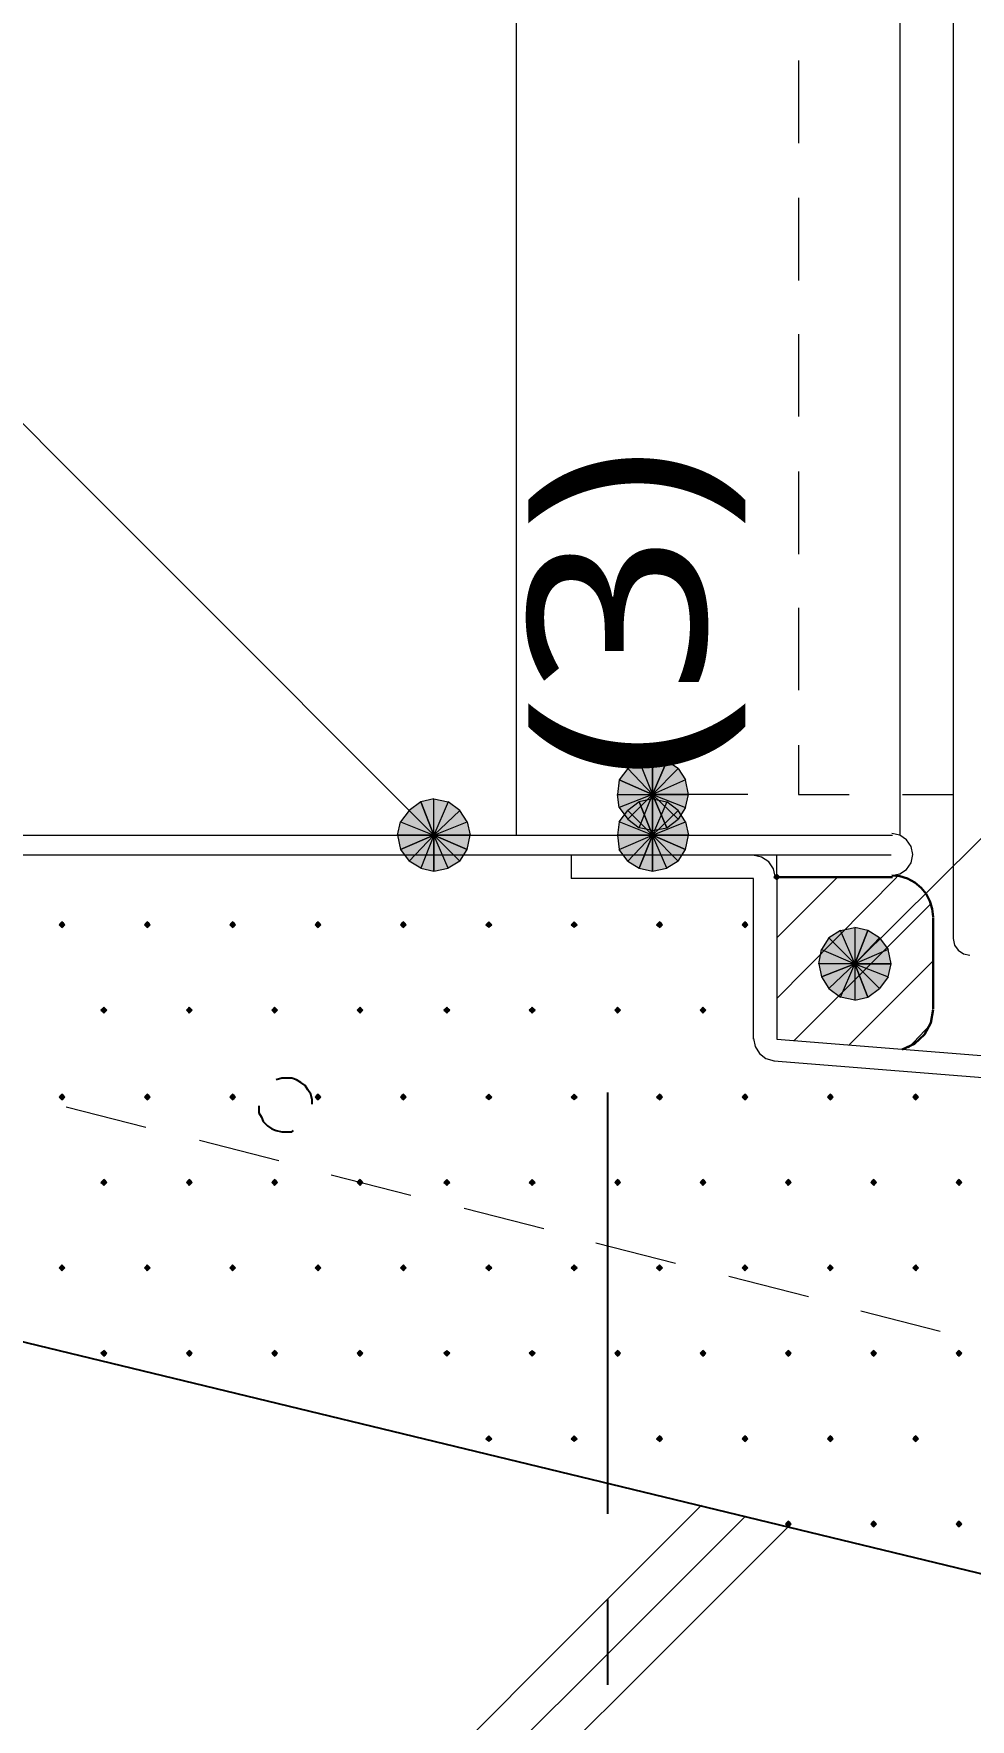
# Model space of a CAD drawing. Header units: millimetres. Extents: x 0 to 420, y 0 to 297.
# Drawn here: x 142.02 to 155.72, y 178.38 to 203.02 of the extents above; entities that cross this region are included whole.
import ezdxf
from ezdxf.enums import TextEntityAlignment as Align

# ---------------------------------------------------------------- set-up
doc = ezdxf.new("R2010")
doc.units = ezdxf.units.MM
doc.styles.add('kst32b', font='NotoSansJP-Variable.ttf')

msp = doc.modelspace()

# ---------------------------------------------------------------- hatches: boundary and pattern name
h = msp.add_hatch(color=7)
h.paths.add_polyline_path([(151.067, 192.426), (150.876, 192.384), (151.067, 191.897), (151.067, 192.426)])
h.paths.add_polyline_path([(150.876, 192.384), (151.067, 191.897), (150.707, 192.278), (150.876, 192.384)])
h.paths.add_polyline_path([(151.067, 191.897), (150.707, 192.278), (150.58, 192.109), (151.067, 191.897)])
for points in [[(151.278, 192.384), (151.067, 192.426), (151.067, 191.897), (151.278, 192.384)], [(147.68, 191.791), (147.511, 191.664), (147.87, 191.304), (147.68, 191.791)], [(150.876, 190.817), (151.067, 190.775), (151.067, 191.304), (150.876, 190.817)], [(152.887, 190.733), (152.866, 190.712), (152.845, 190.69), (152.866, 190.669), (152.887, 190.648), (152.908, 190.669), (152.929, 190.69), (152.908, 190.712), (152.887, 190.733)], [(142.43, 190.034), (142.409, 190.013), (142.388, 189.992), (142.409, 189.971), (142.43, 189.95), (142.452, 189.971), (142.473, 189.992), (142.452, 190.013), (142.43, 190.034)], [(143.679, 190.034), (143.658, 190.013), (143.637, 189.992), (143.658, 189.971), (143.679, 189.95), (143.701, 189.971), (143.722, 189.992), (143.701, 190.013), (143.679, 190.034)], [(144.928, 190.034), (144.907, 190.013), (144.886, 189.992), (144.907, 189.971), (144.928, 189.95), (144.949, 189.971), (144.971, 189.992), (144.949, 190.013), (144.928, 190.034)], [(146.177, 190.034), (146.156, 190.013), (146.135, 189.992), (146.156, 189.971), (146.177, 189.95), (146.198, 189.971), (146.219, 189.992), (146.198, 190.013), (146.177, 190.034)], [(147.426, 190.034), (147.405, 190.013), (147.384, 189.992), (147.405, 189.971), (147.426, 189.95), (147.447, 189.971), (147.468, 189.992), (147.447, 190.013), (147.426, 190.034)], [(148.675, 190.034), (148.654, 190.013), (148.632, 189.992), (148.654, 189.971), (148.675, 189.95), (148.696, 189.971), (148.717, 189.992), (148.696, 190.013), (148.675, 190.034)], [(149.924, 190.034), (149.902, 190.013), (149.881, 189.992), (149.902, 189.971), (149.924, 189.95), (149.945, 189.971), (149.966, 189.992), (149.945, 190.013), (149.924, 190.034)], [(151.172, 190.034), (151.151, 190.013), (151.13, 189.992), (151.151, 189.971), (151.172, 189.95), (151.194, 189.971), (151.215, 189.992), (151.194, 190.013), (151.172, 190.034)], [(152.421, 190.034), (152.4, 190.013), (152.379, 189.992), (152.4, 189.971), (152.421, 189.95), (152.442, 189.971), (152.463, 189.992), (152.442, 190.013), (152.421, 190.034)], [(153.543, 189.23), (153.649, 189.061), (154.03, 189.421), (153.543, 189.23)], [(143.044, 188.786), (143.023, 188.764), (143.002, 188.743), (143.023, 188.722), (143.044, 188.701), (143.066, 188.722), (143.087, 188.743), (143.066, 188.764), (143.044, 188.786)], [(144.293, 188.786), (144.272, 188.764), (144.251, 188.743), (144.272, 188.722), (144.293, 188.701), (144.314, 188.722), (144.336, 188.743), (144.314, 188.764), (144.293, 188.786)], [(145.542, 188.786), (145.521, 188.764), (145.5, 188.743), (145.521, 188.722), (145.542, 188.701), (145.563, 188.722), (145.584, 188.743), (145.563, 188.764), (145.542, 188.786)], [(146.791, 188.786), (146.77, 188.764), (146.749, 188.743), (146.77, 188.722), (146.791, 188.701), (146.812, 188.722), (146.833, 188.743), (146.812, 188.764), (146.791, 188.786)], [(148.061, 188.786), (148.04, 188.764), (148.019, 188.743), (148.04, 188.722), (148.061, 188.701), (148.082, 188.722), (148.103, 188.743), (148.082, 188.764), (148.061, 188.786)], [(149.31, 188.786), (149.288, 188.764), (149.267, 188.743), (149.288, 188.722), (149.31, 188.701), (149.331, 188.722), (149.352, 188.743), (149.331, 188.764), (149.31, 188.786)], [(150.559, 188.786), (150.537, 188.764), (150.516, 188.743), (150.537, 188.722), (150.559, 188.701), (150.58, 188.722), (150.601, 188.743), (150.58, 188.764), (150.559, 188.786)], [(151.807, 188.786), (151.786, 188.764), (151.765, 188.743), (151.786, 188.722), (151.807, 188.701), (151.829, 188.722), (151.85, 188.743), (151.829, 188.764), (151.807, 188.786)], [(142.43, 187.515), (142.409, 187.494), (142.388, 187.473), (142.409, 187.452), (142.43, 187.431), (142.452, 187.452), (142.473, 187.473), (142.452, 187.494), (142.43, 187.515)], [(143.679, 187.515), (143.658, 187.494), (143.637, 187.473), (143.658, 187.452), (143.679, 187.431), (143.701, 187.452), (143.722, 187.473), (143.701, 187.494), (143.679, 187.515)], [(144.928, 187.515), (144.907, 187.494), (144.886, 187.473), (144.907, 187.452), (144.928, 187.431), (144.949, 187.452), (144.971, 187.473), (144.949, 187.494), (144.928, 187.515)], [(146.177, 187.515), (146.156, 187.494), (146.135, 187.473), (146.156, 187.452), (146.177, 187.431), (146.198, 187.452), (146.219, 187.473), (146.198, 187.494), (146.177, 187.515)], [(147.426, 187.515), (147.405, 187.494), (147.384, 187.473), (147.405, 187.452), (147.426, 187.431), (147.447, 187.452), (147.468, 187.473), (147.447, 187.494), (147.426, 187.515)], [(148.675, 187.515), (148.654, 187.494), (148.632, 187.473), (148.654, 187.452), (148.675, 187.431), (148.696, 187.452), (148.717, 187.473), (148.696, 187.494), (148.675, 187.515)], [(149.924, 187.515), (149.902, 187.494), (149.881, 187.473), (149.902, 187.452), (149.924, 187.431), (149.945, 187.452), (149.966, 187.473), (149.945, 187.494), (149.924, 187.515)], [(151.172, 187.515), (151.151, 187.494), (151.13, 187.473), (151.151, 187.452), (151.172, 187.431), (151.194, 187.452), (151.215, 187.473), (151.194, 187.494), (151.172, 187.515)], [(152.421, 187.515), (152.4, 187.494), (152.379, 187.473), (152.4, 187.452), (152.421, 187.431), (152.442, 187.452), (152.463, 187.473), (152.442, 187.494), (152.421, 187.515)], [(153.67, 187.515), (153.649, 187.494), (153.628, 187.473), (153.649, 187.452), (153.67, 187.431), (153.691, 187.452), (153.712, 187.473), (153.691, 187.494), (153.67, 187.515)], [(154.919, 187.515), (154.898, 187.494), (154.877, 187.473), (154.898, 187.452), (154.919, 187.431), (154.94, 187.452), (154.961, 187.473), (154.94, 187.494), (154.919, 187.515)], [(143.044, 186.267), (143.023, 186.246), (143.002, 186.224), (143.023, 186.203), (143.044, 186.182), (143.066, 186.203), (143.087, 186.224), (143.066, 186.246), (143.044, 186.267)], [(144.293, 186.267), (144.272, 186.246), (144.251, 186.224), (144.272, 186.203), (144.293, 186.182), (144.314, 186.203), (144.336, 186.224), (144.314, 186.246), (144.293, 186.267)], [(145.542, 186.267), (145.521, 186.246), (145.5, 186.224), (145.521, 186.203), (145.542, 186.182), (145.563, 186.203), (145.584, 186.224), (145.563, 186.246), (145.542, 186.267)], [(146.791, 186.267), (146.77, 186.246), (146.749, 186.224), (146.77, 186.203), (146.791, 186.182), (146.812, 186.203), (146.833, 186.224), (146.812, 186.246), (146.791, 186.267)], [(148.061, 186.267), (148.04, 186.246), (148.019, 186.224), (148.04, 186.203), (148.061, 186.182), (148.082, 186.203), (148.103, 186.224), (148.082, 186.246), (148.061, 186.267)], [(149.31, 186.267), (149.288, 186.246), (149.267, 186.224), (149.288, 186.203), (149.31, 186.182), (149.331, 186.203), (149.352, 186.224), (149.331, 186.246), (149.31, 186.267)], [(150.559, 186.267), (150.537, 186.246), (150.516, 186.224), (150.537, 186.203), (150.559, 186.182), (150.58, 186.203), (150.601, 186.224), (150.58, 186.246), (150.559, 186.267)], [(151.807, 186.267), (151.786, 186.246), (151.765, 186.224), (151.786, 186.203), (151.807, 186.182), (151.829, 186.203), (151.85, 186.224), (151.829, 186.246), (151.807, 186.267)], [(153.056, 186.267), (153.035, 186.246), (153.014, 186.224), (153.035, 186.203), (153.056, 186.182), (153.077, 186.203), (153.099, 186.224), (153.077, 186.246), (153.056, 186.267)], [(154.305, 186.267), (154.284, 186.246), (154.263, 186.224), (154.284, 186.203), (154.305, 186.182), (154.326, 186.203), (154.347, 186.224), (154.326, 186.246), (154.305, 186.267)], [(155.554, 186.267), (155.533, 186.246), (155.512, 186.224), (155.533, 186.203), (155.554, 186.182), (155.575, 186.203), (155.596, 186.224), (155.575, 186.246), (155.554, 186.267)], [(142.43, 185.018), (142.409, 184.997), (142.388, 184.975), (142.409, 184.954), (142.43, 184.933), (142.452, 184.954), (142.473, 184.975), (142.452, 184.997), (142.43, 185.018)], [(143.679, 185.018), (143.658, 184.997), (143.637, 184.975), (143.658, 184.954), (143.679, 184.933), (143.701, 184.954), (143.722, 184.975), (143.701, 184.997), (143.679, 185.018)], [(144.928, 185.018), (144.907, 184.997), (144.886, 184.975), (144.907, 184.954), (144.928, 184.933), (144.949, 184.954), (144.971, 184.975), (144.949, 184.997), (144.928, 185.018)], [(146.177, 185.018), (146.156, 184.997), (146.135, 184.975), (146.156, 184.954), (146.177, 184.933), (146.198, 184.954), (146.219, 184.975), (146.198, 184.997), (146.177, 185.018)], [(147.426, 185.018), (147.405, 184.997), (147.384, 184.975), (147.405, 184.954), (147.426, 184.933), (147.447, 184.954), (147.468, 184.975), (147.447, 184.997), (147.426, 185.018)], [(148.675, 185.018), (148.654, 184.997), (148.632, 184.975), (148.654, 184.954), (148.675, 184.933), (148.696, 184.954), (148.717, 184.975), (148.696, 184.997), (148.675, 185.018)], [(149.924, 185.018), (149.902, 184.997), (149.881, 184.975), (149.902, 184.954), (149.924, 184.933), (149.945, 184.954), (149.966, 184.975), (149.945, 184.997), (149.924, 185.018)], [(151.172, 185.018), (151.151, 184.997), (151.13, 184.975), (151.151, 184.954), (151.172, 184.933), (151.194, 184.954), (151.215, 184.975), (151.194, 184.997), (151.172, 185.018)], [(152.421, 185.018), (152.4, 184.997), (152.379, 184.975), (152.4, 184.954), (152.421, 184.933), (152.442, 184.954), (152.463, 184.975), (152.442, 184.997), (152.421, 185.018)], [(153.67, 185.018), (153.649, 184.997), (153.628, 184.975), (153.649, 184.954), (153.67, 184.933), (153.691, 184.954), (153.712, 184.975), (153.691, 184.997), (153.67, 185.018)], [(154.919, 185.018), (154.898, 184.997), (154.877, 184.975), (154.898, 184.954), (154.919, 184.933), (154.94, 184.954), (154.961, 184.975), (154.94, 184.997), (154.919, 185.018)], [(143.044, 183.769), (143.023, 183.748), (143.002, 183.727), (143.023, 183.705), (143.044, 183.684), (143.066, 183.705), (143.087, 183.727), (143.066, 183.748), (143.044, 183.769)], [(144.293, 183.769), (144.272, 183.748), (144.251, 183.727), (144.272, 183.705), (144.293, 183.684), (144.314, 183.705), (144.336, 183.727), (144.314, 183.748), (144.293, 183.769)], [(145.542, 183.769), (145.521, 183.748), (145.5, 183.727), (145.521, 183.705), (145.542, 183.684), (145.563, 183.705), (145.584, 183.727), (145.563, 183.748), (145.542, 183.769)], [(146.791, 183.769), (146.77, 183.748), (146.749, 183.727), (146.77, 183.705), (146.791, 183.684), (146.812, 183.705), (146.833, 183.727), (146.812, 183.748), (146.791, 183.769)], [(148.061, 183.769), (148.04, 183.748), (148.019, 183.727), (148.04, 183.705), (148.061, 183.684), (148.082, 183.705), (148.103, 183.727), (148.082, 183.748), (148.061, 183.769)], [(149.31, 183.769), (149.288, 183.748), (149.267, 183.727), (149.288, 183.705), (149.31, 183.684), (149.331, 183.705), (149.352, 183.727), (149.331, 183.748), (149.31, 183.769)], [(150.559, 183.769), (150.537, 183.748), (150.516, 183.727), (150.537, 183.705), (150.559, 183.684), (150.58, 183.705), (150.601, 183.727), (150.58, 183.748), (150.559, 183.769)], [(151.807, 183.769), (151.786, 183.748), (151.765, 183.727), (151.786, 183.705), (151.807, 183.684), (151.829, 183.705), (151.85, 183.727), (151.829, 183.748), (151.807, 183.769)], [(153.056, 183.769), (153.035, 183.748), (153.014, 183.727), (153.035, 183.705), (153.056, 183.684), (153.077, 183.705), (153.099, 183.727), (153.077, 183.748), (153.056, 183.769)], [(154.305, 183.769), (154.284, 183.748), (154.263, 183.727), (154.284, 183.705), (154.305, 183.684), (154.326, 183.705), (154.347, 183.727), (154.326, 183.748), (154.305, 183.769)], [(155.554, 183.769), (155.533, 183.748), (155.512, 183.727), (155.533, 183.705), (155.554, 183.684), (155.575, 183.705), (155.596, 183.727), (155.575, 183.748), (155.554, 183.769)], [(148.675, 182.52), (148.654, 182.499), (148.632, 182.478), (148.654, 182.457), (148.675, 182.436), (148.696, 182.457), (148.717, 182.478), (148.696, 182.499), (148.675, 182.52)], [(149.924, 182.52), (149.902, 182.499), (149.881, 182.478), (149.902, 182.457), (149.924, 182.436), (149.945, 182.457), (149.966, 182.478), (149.945, 182.499), (149.924, 182.52)], [(151.172, 182.52), (151.151, 182.499), (151.13, 182.478), (151.151, 182.457), (151.172, 182.436), (151.194, 182.457), (151.215, 182.478), (151.194, 182.499), (151.172, 182.52)], [(152.421, 182.52), (152.4, 182.499), (152.379, 182.478), (152.4, 182.457), (152.421, 182.436), (152.442, 182.457), (152.463, 182.478), (152.442, 182.499), (152.421, 182.52)], [(153.67, 182.52), (153.649, 182.499), (153.628, 182.478), (153.649, 182.457), (153.67, 182.436), (153.691, 182.457), (153.712, 182.478), (153.691, 182.499), (153.67, 182.52)], [(154.919, 182.52), (154.898, 182.499), (154.877, 182.478), (154.898, 182.457), (154.919, 182.436), (154.94, 182.457), (154.961, 182.478), (154.94, 182.499), (154.919, 182.52)], [(153.056, 181.271), (153.035, 181.25), (153.014, 181.229), (153.035, 181.208), (153.056, 181.187), (153.077, 181.208), (153.099, 181.229), (153.077, 181.25), (153.056, 181.271)], [(154.305, 181.271), (154.284, 181.25), (154.263, 181.229), (154.284, 181.208), (154.305, 181.187), (154.326, 181.208), (154.347, 181.229), (154.326, 181.25), (154.305, 181.271)], [(155.554, 181.271), (155.533, 181.25), (155.512, 181.229), (155.533, 181.208), (155.554, 181.187), (155.575, 181.208), (155.596, 181.229), (155.575, 181.25), (155.554, 181.271)]]:
    msp.add_hatch(color=7).paths.add_polyline_path(points)
h = msp.add_hatch(color=7)
h.paths.add_polyline_path([(151.596, 191.897), (151.553, 192.109), (151.067, 191.897), (151.596, 191.897)])
h.paths.add_polyline_path([(151.553, 192.109), (151.067, 191.897), (151.447, 192.278), (151.553, 192.109)])
h.paths.add_polyline_path([(151.067, 191.897), (151.447, 192.278), (151.278, 192.384), (151.067, 191.897)])
h = msp.add_hatch(color=7)
h.paths.add_polyline_path([(150.58, 192.109), (150.559, 191.897), (151.067, 191.897), (150.58, 192.109)])
h.paths.add_polyline_path([(150.559, 191.897), (151.067, 191.897), (150.58, 191.706), (150.559, 191.897)])
h.paths.add_polyline_path([(151.067, 191.897), (150.58, 191.706), (150.707, 191.537), (151.067, 191.897)])
h = msp.add_hatch(color=7)
h.paths.add_polyline_path([(148.251, 191.664), (148.082, 191.791), (147.87, 191.304), (148.251, 191.664)])
h.paths.add_polyline_path([(148.082, 191.791), (147.87, 191.304), (147.87, 191.833), (148.082, 191.791)])
h.paths.add_polyline_path([(147.87, 191.304), (147.87, 191.833), (147.68, 191.791), (147.87, 191.304)])
h = msp.add_hatch(color=7)
h.paths.add_polyline_path([(150.876, 191.791), (150.707, 191.664), (151.067, 191.304), (150.876, 191.791)])
h.paths.add_polyline_path([(150.707, 191.664), (151.067, 191.304), (150.58, 191.495), (150.707, 191.664)])
h.paths.add_polyline_path([(151.067, 191.304), (150.58, 191.495), (150.559, 191.304), (151.067, 191.304)])
h = msp.add_hatch(color=7)
h.paths.add_polyline_path([(150.707, 191.537), (150.876, 191.41), (151.067, 191.897), (150.707, 191.537)])
h.paths.add_polyline_path([(150.876, 191.41), (151.067, 191.897), (151.067, 191.368), (150.876, 191.41)])
h.paths.add_polyline_path([(151.067, 191.897), (151.067, 191.368), (151.278, 191.41), (151.067, 191.897)])
h = msp.add_hatch(color=7)
h.paths.add_polyline_path([(151.447, 191.664), (151.278, 191.791), (151.067, 191.304), (151.447, 191.664)])
h.paths.add_polyline_path([(151.278, 191.791), (151.067, 191.304), (151.067, 191.833), (151.278, 191.791)])
h.paths.add_polyline_path([(151.067, 191.304), (151.067, 191.833), (150.876, 191.791), (151.067, 191.304)])
h = msp.add_hatch(color=7)
h.paths.add_polyline_path([(151.278, 191.41), (151.447, 191.537), (151.067, 191.897), (151.278, 191.41)])
h.paths.add_polyline_path([(151.447, 191.537), (151.067, 191.897), (151.553, 191.706), (151.447, 191.537)])
h.paths.add_polyline_path([(151.067, 191.897), (151.553, 191.706), (151.596, 191.897), (151.067, 191.897)])
h = msp.add_hatch(color=7)
h.paths.add_polyline_path([(147.511, 191.664), (147.384, 191.495), (147.87, 191.304), (147.511, 191.664)])
h.paths.add_polyline_path([(147.384, 191.495), (147.87, 191.304), (147.341, 191.304), (147.384, 191.495)])
h.paths.add_polyline_path([(147.87, 191.304), (147.341, 191.304), (147.384, 191.093), (147.87, 191.304)])
h = msp.add_hatch(color=7)
h.paths.add_polyline_path([(148.357, 191.093), (148.4, 191.304), (147.87, 191.304), (148.357, 191.093)])
h.paths.add_polyline_path([(148.4, 191.304), (147.87, 191.304), (148.357, 191.495), (148.4, 191.304)])
h.paths.add_polyline_path([(147.87, 191.304), (148.357, 191.495), (148.251, 191.664), (147.87, 191.304)])
h = msp.add_hatch(color=7)
h.paths.add_polyline_path([(151.553, 191.093), (151.596, 191.304), (151.067, 191.304), (151.553, 191.093)])
h.paths.add_polyline_path([(151.596, 191.304), (151.067, 191.304), (151.553, 191.495), (151.596, 191.304)])
h.paths.add_polyline_path([(151.067, 191.304), (151.553, 191.495), (151.447, 191.664), (151.067, 191.304)])
h = msp.add_hatch(color=7)
h.paths.add_polyline_path([(147.384, 191.093), (147.511, 190.923), (147.87, 191.304), (147.384, 191.093)])
h.paths.add_polyline_path([(147.511, 190.923), (147.87, 191.304), (147.68, 190.817), (147.511, 190.923)])
h.paths.add_polyline_path([(147.87, 191.304), (147.68, 190.817), (147.87, 190.775), (147.87, 191.304)])
h = msp.add_hatch(color=7)
h.paths.add_polyline_path([(147.87, 190.775), (148.082, 190.817), (147.87, 191.304), (147.87, 190.775)])
h.paths.add_polyline_path([(148.082, 190.817), (147.87, 191.304), (148.251, 190.923), (148.082, 190.817)])
h.paths.add_polyline_path([(147.87, 191.304), (148.251, 190.923), (148.357, 191.093), (147.87, 191.304)])
h = msp.add_hatch(color=7)
h.paths.add_polyline_path([(150.559, 191.304), (150.58, 191.093), (151.067, 191.304), (150.559, 191.304)])
h.paths.add_polyline_path([(150.58, 191.093), (151.067, 191.304), (150.707, 190.923), (150.58, 191.093)])
h.paths.add_polyline_path([(151.067, 191.304), (150.707, 190.923), (150.876, 190.817), (151.067, 191.304)])
h = msp.add_hatch(color=7)
h.paths.add_polyline_path([(151.067, 190.775), (151.278, 190.817), (151.067, 191.304), (151.067, 190.775)])
h.paths.add_polyline_path([(151.278, 190.817), (151.067, 191.304), (151.447, 190.923), (151.278, 190.817)])
h.paths.add_polyline_path([(151.067, 191.304), (151.447, 190.923), (151.553, 191.093), (151.067, 191.304)])
h = msp.add_hatch(color=7)
h.paths.add_polyline_path([(153.649, 189.801), (153.543, 189.632), (154.03, 189.421), (153.649, 189.801)])
h.paths.add_polyline_path([(153.543, 189.632), (154.03, 189.421), (153.501, 189.421), (153.543, 189.632)])
h.paths.add_polyline_path([(154.03, 189.421), (153.501, 189.421), (153.543, 189.23), (154.03, 189.421)])
h = msp.add_hatch(color=7)
h.paths.add_polyline_path([(154.22, 189.907), (154.03, 189.95), (154.03, 189.421), (154.22, 189.907)])
h.paths.add_polyline_path([(154.03, 189.95), (154.03, 189.421), (153.818, 189.907), (154.03, 189.95)])
h.paths.add_polyline_path([(154.03, 189.421), (153.818, 189.907), (153.649, 189.801), (154.03, 189.421)])
h = msp.add_hatch(color=7)
h.paths.add_polyline_path([(154.559, 189.421), (154.517, 189.632), (154.03, 189.421), (154.559, 189.421)])
h.paths.add_polyline_path([(154.517, 189.632), (154.03, 189.421), (154.39, 189.801), (154.517, 189.632)])
h.paths.add_polyline_path([(154.03, 189.421), (154.39, 189.801), (154.22, 189.907), (154.03, 189.421)])
h = msp.add_hatch(color=7)
h.paths.add_polyline_path([(153.649, 189.061), (153.818, 188.934), (154.03, 189.421), (153.649, 189.061)])
h.paths.add_polyline_path([(153.818, 188.934), (154.03, 189.421), (154.03, 188.891), (153.818, 188.934)])
h.paths.add_polyline_path([(154.03, 189.421), (154.03, 188.891), (154.22, 188.934), (154.03, 189.421)])
h = msp.add_hatch(color=7)
h.paths.add_polyline_path([(154.22, 188.934), (154.39, 189.061), (154.03, 189.421), (154.22, 188.934)])
h.paths.add_polyline_path([(154.39, 189.061), (154.03, 189.421), (154.517, 189.23), (154.39, 189.061)])
h.paths.add_polyline_path([(154.03, 189.421), (154.517, 189.23), (154.559, 189.421), (154.03, 189.421)])

# ---------------------------------------------------------------- linework, layer by layer
at = {"lineweight": 13}
for points in [[(149.077, 220.133), (149.077, 191.304)], [(154.686, 220.133), (154.686, 191.304)], [(155.469, 220.133), (155.469, 189.78)], [(153.204, 202.629), (153.204, 201.422)], [(154.03, 189.421), (166.709, 201.994)], [(153.204, 200.618), (153.204, 199.411)], [(147.87, 191.304), (140.187, 198.988)], [(153.204, 198.628), (153.204, 197.421)], [(153.204, 196.617), (153.204, 195.411)], [(153.204, 194.628), (153.204, 193.421)], [(153.204, 192.617), (153.204, 191.897)], [(152.463, 191.897), (151.045, 191.897)], [(151.067, 191.304), (151.067, 191.897)], [(153.204, 191.897), (153.945, 191.897)], [(154.728, 191.897), (155.469, 191.897)], [(140.97, 191.304), (154.58, 191.304)], [(154.877, 191.019), (154.852, 191.138), (154.787, 191.236), (154.689, 191.301), (154.57, 191.325)], [(154.559, 191.008), (140.97, 191.008)], [(149.881, 191.008), (149.881, 190.669)], [(152.866, 190.68), (152.84, 190.808), (152.77, 190.912), (152.665, 190.982), (152.538, 191.008)], [(152.887, 190.669), (152.887, 191.008)], [(154.57, 190.712), (154.689, 190.736), (154.787, 190.802), (154.852, 190.899), (154.877, 191.019)], [(152.548, 190.669), (149.881, 190.669)], [(152.548, 188.32), (152.548, 190.669)], [(152.887, 190.69), (152.887, 188.32)], [(152.887, 189.801), (153.776, 190.69)], [(152.887, 188.912), (154.644, 190.69)], [(153.141, 188.299), (155.152, 190.309)], [(155.469, 189.791), (155.488, 189.696), (155.54, 189.619), (155.618, 189.567), (155.713, 189.547)], [(153.945, 188.235), (155.173, 189.463)], [(152.548, 188.33), (152.571, 188.21), (152.634, 188.109), (152.729, 188.037), (152.847, 188.004)], [(152.887, 188.32), (164.783, 187.367)], [(154.813, 188.193), (155.13, 188.531)], [(152.845, 188.002), (164.761, 187.05)], [(143.658, 187.029), (142.494, 187.325)], [(145.605, 186.542), (144.441, 186.838)], [(147.532, 186.034), (146.368, 186.33)], [(149.479, 185.547), (148.315, 185.843)], [(151.405, 185.039), (150.241, 185.335)], [(153.353, 184.552), (152.188, 184.848)], [(155.279, 184.044), (154.115, 184.34)], [(151.786, 181.504), (140.631, 170.349)], [(152.421, 181.335), (141.415, 170.349)], [(153.056, 181.187), (142.198, 170.349)]]:
    msp.add_lwpolyline(points, dxfattribs=at)
at = {"lineweight": 0}
for points in [[(151.067, 191.897), (150.707, 192.278), (150.58, 192.109)], [(150.876, 192.384), (151.067, 191.897), (150.707, 192.278)], [(151.067, 192.426), (150.876, 192.384), (151.067, 191.897)], [(151.278, 192.384), (151.067, 192.426), (151.067, 191.897)], [(151.067, 191.897), (151.447, 192.278), (151.278, 192.384)], [(151.553, 192.109), (151.067, 191.897), (151.447, 192.278)], [(150.58, 192.109), (150.559, 191.897), (151.067, 191.897)], [(151.596, 191.897), (151.553, 192.109), (151.067, 191.897)], [(147.68, 191.791), (147.511, 191.664), (147.87, 191.304)], [(147.87, 191.304), (147.87, 191.833), (147.68, 191.791)], [(148.082, 191.791), (147.87, 191.304), (147.87, 191.833)], [(148.251, 191.664), (148.082, 191.791), (147.87, 191.304)], [(150.559, 191.897), (151.067, 191.897), (150.58, 191.706)], [(151.067, 191.897), (150.58, 191.706), (150.707, 191.537)], [(150.707, 191.537), (150.876, 191.41), (151.067, 191.897)], [(150.876, 191.791), (150.707, 191.664), (151.067, 191.304)], [(150.876, 191.41), (151.067, 191.897), (151.067, 191.368)], [(151.067, 191.304), (151.067, 191.833), (150.876, 191.791)], [(151.067, 191.897), (151.067, 191.368), (151.278, 191.41)], [(151.278, 191.41), (151.447, 191.537), (151.067, 191.897)], [(151.447, 191.537), (151.067, 191.897), (151.553, 191.706)], [(151.067, 191.897), (151.553, 191.706), (151.596, 191.897)], [(151.278, 191.791), (151.067, 191.304), (151.067, 191.833)], [(151.447, 191.664), (151.278, 191.791), (151.067, 191.304)], [(147.384, 191.495), (147.87, 191.304), (147.341, 191.304)], [(147.511, 191.664), (147.384, 191.495), (147.87, 191.304)], [(147.87, 191.304), (148.357, 191.495), (148.251, 191.664)], [(148.4, 191.304), (147.87, 191.304), (148.357, 191.495)], [(151.067, 191.304), (150.58, 191.495), (150.559, 191.304)], [(150.707, 191.664), (151.067, 191.304), (150.58, 191.495)], [(151.067, 191.304), (151.553, 191.495), (151.447, 191.664)], [(151.596, 191.304), (151.067, 191.304), (151.553, 191.495)], [(147.87, 191.304), (147.341, 191.304), (147.384, 191.093)], [(147.384, 191.093), (147.511, 190.923), (147.87, 191.304)], [(147.511, 190.923), (147.87, 191.304), (147.68, 190.817)], [(147.87, 191.304), (147.68, 190.817), (147.87, 190.775)], [(147.87, 190.775), (148.082, 190.817), (147.87, 191.304)], [(148.082, 190.817), (147.87, 191.304), (148.251, 190.923)], [(147.87, 191.304), (148.251, 190.923), (148.357, 191.093)], [(148.357, 191.093), (148.4, 191.304), (147.87, 191.304)], [(150.559, 191.304), (150.58, 191.093), (151.067, 191.304)], [(150.58, 191.093), (151.067, 191.304), (150.707, 190.923)], [(151.067, 191.304), (150.707, 190.923), (150.876, 190.817)], [(150.876, 190.817), (151.067, 190.775), (151.067, 191.304)], [(151.067, 190.775), (151.278, 190.817), (151.067, 191.304)], [(151.278, 190.817), (151.067, 191.304), (151.447, 190.923)], [(151.067, 191.304), (151.447, 190.923), (151.553, 191.093)], [(151.553, 191.093), (151.596, 191.304), (151.067, 191.304)], [(152.887, 190.733), (152.866, 190.712), (152.845, 190.69), (152.866, 190.669), (152.887, 190.648), (152.908, 190.669), (152.929, 190.69), (152.908, 190.712)], [(142.43, 190.034), (142.409, 190.013), (142.388, 189.992), (142.409, 189.971), (142.43, 189.95), (142.452, 189.971), (142.473, 189.992), (142.452, 190.013)], [(143.679, 190.034), (143.658, 190.013), (143.637, 189.992), (143.658, 189.971), (143.679, 189.95), (143.701, 189.971), (143.722, 189.992), (143.701, 190.013)], [(144.928, 190.034), (144.907, 190.013), (144.886, 189.992), (144.907, 189.971), (144.928, 189.95), (144.949, 189.971), (144.971, 189.992), (144.949, 190.013)], [(146.177, 190.034), (146.156, 190.013), (146.135, 189.992), (146.156, 189.971), (146.177, 189.95), (146.198, 189.971), (146.219, 189.992), (146.198, 190.013)], [(147.426, 190.034), (147.405, 190.013), (147.384, 189.992), (147.405, 189.971), (147.426, 189.95), (147.447, 189.971), (147.468, 189.992), (147.447, 190.013)], [(148.675, 190.034), (148.654, 190.013), (148.632, 189.992), (148.654, 189.971), (148.675, 189.95), (148.696, 189.971), (148.717, 189.992), (148.696, 190.013)], [(149.924, 190.034), (149.902, 190.013), (149.881, 189.992), (149.902, 189.971), (149.924, 189.95), (149.945, 189.971), (149.966, 189.992), (149.945, 190.013)], [(151.172, 190.034), (151.151, 190.013), (151.13, 189.992), (151.151, 189.971), (151.172, 189.95), (151.194, 189.971), (151.215, 189.992), (151.194, 190.013)], [(152.421, 190.034), (152.4, 190.013), (152.379, 189.992), (152.4, 189.971), (152.421, 189.95), (152.442, 189.971), (152.463, 189.992), (152.442, 190.013)], [(153.649, 189.801), (153.543, 189.632), (154.03, 189.421)], [(154.03, 189.421), (153.818, 189.907), (153.649, 189.801)], [(154.03, 189.95), (154.03, 189.421), (153.818, 189.907)], [(154.22, 189.907), (154.03, 189.95), (154.03, 189.421)], [(154.03, 189.421), (154.39, 189.801), (154.22, 189.907)], [(154.517, 189.632), (154.03, 189.421), (154.39, 189.801)], [(153.543, 189.632), (154.03, 189.421), (153.501, 189.421)], [(154.559, 189.421), (154.517, 189.632), (154.03, 189.421)], [(154.03, 189.421), (153.501, 189.421), (153.543, 189.23)], [(153.543, 189.23), (153.649, 189.061), (154.03, 189.421)], [(153.649, 189.061), (153.818, 188.934), (154.03, 189.421)], [(153.818, 188.934), (154.03, 189.421), (154.03, 188.891)], [(154.03, 189.421), (154.03, 188.891), (154.22, 188.934)], [(154.22, 188.934), (154.39, 189.061), (154.03, 189.421)], [(154.39, 189.061), (154.03, 189.421), (154.517, 189.23)], [(154.03, 189.421), (154.517, 189.23), (154.559, 189.421)], [(143.044, 188.786), (143.023, 188.764), (143.002, 188.743), (143.023, 188.722), (143.044, 188.701), (143.066, 188.722), (143.087, 188.743), (143.066, 188.764)], [(144.293, 188.786), (144.272, 188.764), (144.251, 188.743), (144.272, 188.722), (144.293, 188.701), (144.314, 188.722), (144.336, 188.743), (144.314, 188.764)], [(145.542, 188.786), (145.521, 188.764), (145.5, 188.743), (145.521, 188.722), (145.542, 188.701), (145.563, 188.722), (145.584, 188.743), (145.563, 188.764)], [(146.791, 188.786), (146.77, 188.764), (146.749, 188.743), (146.77, 188.722), (146.791, 188.701), (146.812, 188.722), (146.833, 188.743), (146.812, 188.764)], [(148.061, 188.786), (148.04, 188.764), (148.019, 188.743), (148.04, 188.722), (148.061, 188.701), (148.082, 188.722), (148.103, 188.743), (148.082, 188.764)], [(149.31, 188.786), (149.288, 188.764), (149.267, 188.743), (149.288, 188.722), (149.31, 188.701), (149.331, 188.722), (149.352, 188.743), (149.331, 188.764)], [(150.559, 188.786), (150.537, 188.764), (150.516, 188.743), (150.537, 188.722), (150.559, 188.701), (150.58, 188.722), (150.601, 188.743), (150.58, 188.764)], [(151.807, 188.786), (151.786, 188.764), (151.765, 188.743), (151.786, 188.722), (151.807, 188.701), (151.829, 188.722), (151.85, 188.743), (151.829, 188.764)], [(142.43, 187.515), (142.409, 187.494), (142.388, 187.473), (142.409, 187.452), (142.43, 187.431), (142.452, 187.452), (142.473, 187.473), (142.452, 187.494)], [(143.679, 187.515), (143.658, 187.494), (143.637, 187.473), (143.658, 187.452), (143.679, 187.431), (143.701, 187.452), (143.722, 187.473), (143.701, 187.494)], [(144.928, 187.515), (144.907, 187.494), (144.886, 187.473), (144.907, 187.452), (144.928, 187.431), (144.949, 187.452), (144.971, 187.473), (144.949, 187.494)], [(146.177, 187.515), (146.156, 187.494), (146.135, 187.473), (146.156, 187.452), (146.177, 187.431), (146.198, 187.452), (146.219, 187.473), (146.198, 187.494)], [(147.426, 187.515), (147.405, 187.494), (147.384, 187.473), (147.405, 187.452), (147.426, 187.431), (147.447, 187.452), (147.468, 187.473), (147.447, 187.494)], [(148.675, 187.515), (148.654, 187.494), (148.632, 187.473), (148.654, 187.452), (148.675, 187.431), (148.696, 187.452), (148.717, 187.473), (148.696, 187.494)], [(149.924, 187.515), (149.902, 187.494), (149.881, 187.473), (149.902, 187.452), (149.924, 187.431), (149.945, 187.452), (149.966, 187.473), (149.945, 187.494)], [(151.172, 187.515), (151.151, 187.494), (151.13, 187.473), (151.151, 187.452), (151.172, 187.431), (151.194, 187.452), (151.215, 187.473), (151.194, 187.494)], [(152.421, 187.515), (152.4, 187.494), (152.379, 187.473), (152.4, 187.452), (152.421, 187.431), (152.442, 187.452), (152.463, 187.473), (152.442, 187.494)], [(153.67, 187.515), (153.649, 187.494), (153.628, 187.473), (153.649, 187.452), (153.67, 187.431), (153.691, 187.452), (153.712, 187.473), (153.691, 187.494)], [(154.919, 187.515), (154.898, 187.494), (154.877, 187.473), (154.898, 187.452), (154.919, 187.431), (154.94, 187.452), (154.961, 187.473), (154.94, 187.494)], [(143.044, 186.267), (143.023, 186.246), (143.002, 186.224), (143.023, 186.203), (143.044, 186.182), (143.066, 186.203), (143.087, 186.224), (143.066, 186.246)], [(144.293, 186.267), (144.272, 186.246), (144.251, 186.224), (144.272, 186.203), (144.293, 186.182), (144.314, 186.203), (144.336, 186.224), (144.314, 186.246)], [(145.542, 186.267), (145.521, 186.246), (145.5, 186.224), (145.521, 186.203), (145.542, 186.182), (145.563, 186.203), (145.584, 186.224), (145.563, 186.246)], [(146.791, 186.267), (146.77, 186.246), (146.749, 186.224), (146.77, 186.203), (146.791, 186.182), (146.812, 186.203), (146.833, 186.224), (146.812, 186.246)], [(148.061, 186.267), (148.04, 186.246), (148.019, 186.224), (148.04, 186.203), (148.061, 186.182), (148.082, 186.203), (148.103, 186.224), (148.082, 186.246)], [(149.31, 186.267), (149.288, 186.246), (149.267, 186.224), (149.288, 186.203), (149.31, 186.182), (149.331, 186.203), (149.352, 186.224), (149.331, 186.246)], [(150.559, 186.267), (150.537, 186.246), (150.516, 186.224), (150.537, 186.203), (150.559, 186.182), (150.58, 186.203), (150.601, 186.224), (150.58, 186.246)], [(151.807, 186.267), (151.786, 186.246), (151.765, 186.224), (151.786, 186.203), (151.807, 186.182), (151.829, 186.203), (151.85, 186.224), (151.829, 186.246)], [(153.056, 186.267), (153.035, 186.246), (153.014, 186.224), (153.035, 186.203), (153.056, 186.182), (153.077, 186.203), (153.099, 186.224), (153.077, 186.246)], [(154.305, 186.267), (154.284, 186.246), (154.263, 186.224), (154.284, 186.203), (154.305, 186.182), (154.326, 186.203), (154.347, 186.224), (154.326, 186.246)], [(155.554, 186.267), (155.533, 186.246), (155.512, 186.224), (155.533, 186.203), (155.554, 186.182), (155.575, 186.203), (155.596, 186.224), (155.575, 186.246)], [(142.43, 185.018), (142.409, 184.997), (142.388, 184.975), (142.409, 184.954), (142.43, 184.933), (142.452, 184.954), (142.473, 184.975), (142.452, 184.997)], [(143.679, 185.018), (143.658, 184.997), (143.637, 184.975), (143.658, 184.954), (143.679, 184.933), (143.701, 184.954), (143.722, 184.975), (143.701, 184.997)], [(144.928, 185.018), (144.907, 184.997), (144.886, 184.975), (144.907, 184.954), (144.928, 184.933), (144.949, 184.954), (144.971, 184.975), (144.949, 184.997)], [(146.177, 185.018), (146.156, 184.997), (146.135, 184.975), (146.156, 184.954), (146.177, 184.933), (146.198, 184.954), (146.219, 184.975), (146.198, 184.997)], [(147.426, 185.018), (147.405, 184.997), (147.384, 184.975), (147.405, 184.954), (147.426, 184.933), (147.447, 184.954), (147.468, 184.975), (147.447, 184.997)], [(148.675, 185.018), (148.654, 184.997), (148.632, 184.975), (148.654, 184.954), (148.675, 184.933), (148.696, 184.954), (148.717, 184.975), (148.696, 184.997)], [(149.924, 185.018), (149.902, 184.997), (149.881, 184.975), (149.902, 184.954), (149.924, 184.933), (149.945, 184.954), (149.966, 184.975), (149.945, 184.997)], [(151.172, 185.018), (151.151, 184.997), (151.13, 184.975), (151.151, 184.954), (151.172, 184.933), (151.194, 184.954), (151.215, 184.975), (151.194, 184.997)], [(152.421, 185.018), (152.4, 184.997), (152.379, 184.975), (152.4, 184.954), (152.421, 184.933), (152.442, 184.954), (152.463, 184.975), (152.442, 184.997)], [(153.67, 185.018), (153.649, 184.997), (153.628, 184.975), (153.649, 184.954), (153.67, 184.933), (153.691, 184.954), (153.712, 184.975), (153.691, 184.997)], [(154.919, 185.018), (154.898, 184.997), (154.877, 184.975), (154.898, 184.954), (154.919, 184.933), (154.94, 184.954), (154.961, 184.975), (154.94, 184.997)], [(143.044, 183.769), (143.023, 183.748), (143.002, 183.727), (143.023, 183.705), (143.044, 183.684), (143.066, 183.705), (143.087, 183.727), (143.066, 183.748)], [(144.293, 183.769), (144.272, 183.748), (144.251, 183.727), (144.272, 183.705), (144.293, 183.684), (144.314, 183.705), (144.336, 183.727), (144.314, 183.748)], [(145.542, 183.769), (145.521, 183.748), (145.5, 183.727), (145.521, 183.705), (145.542, 183.684), (145.563, 183.705), (145.584, 183.727), (145.563, 183.748)], [(146.791, 183.769), (146.77, 183.748), (146.749, 183.727), (146.77, 183.705), (146.791, 183.684), (146.812, 183.705), (146.833, 183.727), (146.812, 183.748)], [(148.061, 183.769), (148.04, 183.748), (148.019, 183.727), (148.04, 183.705), (148.061, 183.684), (148.082, 183.705), (148.103, 183.727), (148.082, 183.748)], [(149.31, 183.769), (149.288, 183.748), (149.267, 183.727), (149.288, 183.705), (149.31, 183.684), (149.331, 183.705), (149.352, 183.727), (149.331, 183.748)], [(150.559, 183.769), (150.537, 183.748), (150.516, 183.727), (150.537, 183.705), (150.559, 183.684), (150.58, 183.705), (150.601, 183.727), (150.58, 183.748)], [(151.807, 183.769), (151.786, 183.748), (151.765, 183.727), (151.786, 183.705), (151.807, 183.684), (151.829, 183.705), (151.85, 183.727), (151.829, 183.748)], [(153.056, 183.769), (153.035, 183.748), (153.014, 183.727), (153.035, 183.705), (153.056, 183.684), (153.077, 183.705), (153.099, 183.727), (153.077, 183.748)], [(154.305, 183.769), (154.284, 183.748), (154.263, 183.727), (154.284, 183.705), (154.305, 183.684), (154.326, 183.705), (154.347, 183.727), (154.326, 183.748)], [(155.554, 183.769), (155.533, 183.748), (155.512, 183.727), (155.533, 183.705), (155.554, 183.684), (155.575, 183.705), (155.596, 183.727), (155.575, 183.748)], [(148.675, 182.52), (148.654, 182.499), (148.632, 182.478), (148.654, 182.457), (148.675, 182.436), (148.696, 182.457), (148.717, 182.478), (148.696, 182.499)], [(149.924, 182.52), (149.902, 182.499), (149.881, 182.478), (149.902, 182.457), (149.924, 182.436), (149.945, 182.457), (149.966, 182.478), (149.945, 182.499)], [(151.172, 182.52), (151.151, 182.499), (151.13, 182.478), (151.151, 182.457), (151.172, 182.436), (151.194, 182.457), (151.215, 182.478), (151.194, 182.499)], [(152.421, 182.52), (152.4, 182.499), (152.379, 182.478), (152.4, 182.457), (152.421, 182.436), (152.442, 182.457), (152.463, 182.478), (152.442, 182.499)], [(153.67, 182.52), (153.649, 182.499), (153.628, 182.478), (153.649, 182.457), (153.67, 182.436), (153.691, 182.457), (153.712, 182.478), (153.691, 182.499)], [(154.919, 182.52), (154.898, 182.499), (154.877, 182.478), (154.898, 182.457), (154.919, 182.436), (154.94, 182.457), (154.961, 182.478), (154.94, 182.499)], [(153.056, 181.271), (153.035, 181.25), (153.014, 181.229), (153.035, 181.208), (153.056, 181.187), (153.077, 181.208), (153.099, 181.229), (153.077, 181.25)], [(154.305, 181.271), (154.284, 181.25), (154.263, 181.229), (154.284, 181.208), (154.305, 181.187), (154.326, 181.208), (154.347, 181.229), (154.326, 181.25)], [(155.554, 181.271), (155.533, 181.25), (155.512, 181.229), (155.533, 181.208), (155.554, 181.187), (155.575, 181.208), (155.596, 181.229), (155.575, 181.25)]]:
    msp.add_lwpolyline(points, close=True, dxfattribs=at)
at = {"lineweight": 30}
for points in [[(154.58, 190.69), (152.887, 190.69)], [(155.173, 190.107), (155.161, 190.225), (155.127, 190.338), (155.072, 190.442), (154.997, 190.534), (154.905, 190.61), (154.801, 190.666), (154.688, 190.7), (154.57, 190.712)], [(155.173, 188.764), (155.173, 190.098)], [(154.72, 188.17), (154.904, 188.251), (155.047, 188.385), (155.14, 188.557), (155.173, 188.755)]]:
    msp.add_lwpolyline(points, dxfattribs=at)
at = {"lineweight": 25}
for points in [[(128.037, 190.309), (131.085, 186.499), (162.073, 179.006)], [(146.092, 187.367), (146.092, 187.431), (146.071, 187.515), (146.029, 187.579), (145.987, 187.642), (145.923, 187.685), (145.86, 187.727), (145.796, 187.748), (145.711, 187.748), (145.648, 187.748), (145.563, 187.727)], [(145.309, 187.346), (145.309, 187.325), (145.309, 187.24), (145.352, 187.177), (145.373, 187.113), (145.436, 187.05), (145.5, 187.007), (145.563, 186.986), (145.648, 186.965), (145.711, 186.965), (145.796, 186.965), (145.817, 186.986)], [(150.41, 187.537), (150.41, 181.377)], [(150.41, 180.128), (150.41, 178.879)]]:
    msp.add_lwpolyline(points, dxfattribs=at)

# ---------------------------------------------------------------- texts
at = {"style": 'kst32b'}
msp.add_text('(3)', height=2.5989, dxfattribs=at).set_placement((151.85, 192.109), (151.85, 196.982), align=Align.FIT)

doc.saveas('drawing.dxf')
